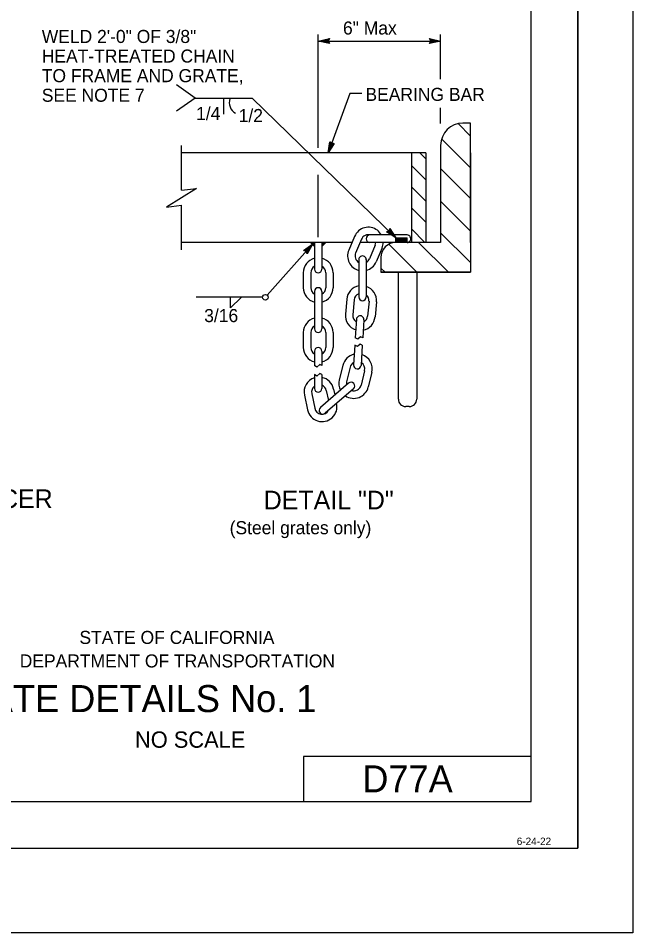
# Model space of a CAD drawing. Extents: x -894 to 866, y -476 to 714.
# Drawn here: x 536.6 to 866, y -476.4 to 13.6 of the extents above; entities that cross this region are included whole.
import ezdxf

# ---------------------------------------------------------------- set-up
doc = ezdxf.new("R2010")
doc.units = 0
for name, color, linetype in [('10 Sheet Format', 7, 'Continuous'), ('56 Stage 3 Anno', 7, 'Continuous'), ('57 Undefined', 7, 'Continuous'), ('60 Nongeo Data', 7, 'Continuous')]:
    doc.layers.add(name, color=color, linetype=linetype)

# ---------------------------------------------------------------- blocks, each defined once
blk = doc.blocks.new('AHT')
at = {"layer": '60 Nongeo Data'}
blk.add_lwpolyline([(-5.9055, 1.3189), (0, 0), (-5.9059, -1.3094), (-5.6957, -0.9602), (-1.3693, -0.0035), (-5.6968, 0.9693), (-5.4886, 0.6205), (-2.7193, 0.002), (-5.4858, -0.6114), (-5.2756, -0.2622), (-4.0791, 0.0031), (-5.2799, 0.2713), (-5.1181, 0), (-5.9059, -1.3094), (-5.1181, 0)], close=True, dxfattribs=at)

msp = doc.modelspace()

# ---------------------------------------------------------------- linework, layer by layer
at = {"layer": '10 Sheet Format'}
for p, q in [((836.58, 668.96), (836.58, -431.04)), ((811.55, -406.04), (811.55, 643.96)), ((811.57, -381.94), (689.52, -381.94)), ((689.52, -381.94), (689.52, -406.04)), ((198.77, -406.04), (811.55, -406.04)), ((-863.42, -431.04), (836.58, -431.04))]:
    msp.add_line(p, q, dxfattribs=at)
for points in [[(-894.04, 713.56), (865.96, 713.56), (865.96, -476.44), (-894.04, -476.44)], [(-863.42, -431.04), (836.58, -431.04), (836.58, 668.96), (-863.42, 668.96)]]:
    msp.add_lwpolyline(points, close=True, dxfattribs=at)
at = {"layer": '56 Stage 3 Anno'}
for p, q in [((697.35, -55.8), (697.35, 4.94)), ((762.97, -18.92), (762.97, 4.94)), ((697.35, 1.44), (762.97, 1.44)), ((631.41, -29.23), (621.34, -22.07)), ((631.41, -29.23), (621.34, -36.07)), ((646.84, -37.77), (646.84, -29.37)), ((762.97, -42.78), (762.97, -34.38)), ((697.35, -103.63), (697.35, -70.3)), ((670, -134.74), (694.41, -107.26)), ((667.5, -135.88), (631.93, -135.88)), ((656.03, -135.93), (650.39, -141.57)), ((650.39, -141.57), (650.39, -135.96))]:
    msp.add_line(p, q, dxfattribs=at)
for points in [[(631.41, -29.23), (662.02, -29.23), (739.03, -104)], [(720.67, -26.68), (714.23, -26.68), (702.73, -58.5)]]:
    msp.add_lwpolyline(points, dxfattribs=at)
for points in [[(705.98, -53.39), (702.73, -58.5), (703.51, -52.5), (703.77, -52.82), (703.2, -57.21), (705.58, -53.47), (705.18, -53.55), (703.66, -55.94), (704.02, -53.13), (704.28, -53.45), (704.12, -54.67), (704.78, -53.63), (704.47, -53.69), (703.51, -52.5), (704.47, -53.69)], [(735.71, -98.94), (739.03, -104), (733.88, -100.83), (734.28, -100.72), (738.05, -103.05), (735.62, -99.34), (735.52, -99.73), (737.08, -102.1), (734.67, -100.62), (735.06, -100.51), (736.11, -101.16), (735.43, -100.13), (735.36, -100.43), (733.88, -100.83), (735.36, -100.43)], [(689.5, -110.8), (694.41, -107.26), (691.46, -112.54), (691.34, -112.15), (693.5, -108.28), (689.9, -110.87), (690.3, -110.95), (692.6, -109.29), (691.22, -111.77), (691.1, -111.38), (691.69, -110.31), (690.7, -111.03), (691.01, -111.09), (691.46, -112.54), (691.01, -111.09)]]:
    msp.add_lwpolyline(points, close=True, dxfattribs=at)
msp.add_circle((669.03, -135.88), 1.5, dxfattribs=at)
msp.add_arc((656.13, -31.58), 6.46, 160.1696, 241.9055, dxfattribs=at)
at = {"layer": '60 Nongeo Data'}
for p, q in [((778.97, -42.5), (774.97, -42.5)), ((778.97, -42.5), (774.97, -42.5)), ((778.97, -58.5), (778.97, -42.5)), ((778.97, -58.5), (778.97, -42.5)), ((624.05, -78.5), (624.05, -54.5)), ((754.97, -58.5), (624.05, -58.5)), ((747.34, -58.5), (747.34, -106.5)), ((751.81, -58.5), (754.97, -61.66)), ((754.97, -58.5), (754.97, -106.5)), ((762.97, -54.5), (762.97, -58.5)), ((762.97, -54.5), (762.97, -58.5)), ((762.97, -58.5), (762.97, -106.5)), ((762.97, -58.5), (762.97, -106.5)), ((778.97, -58.5), (778.97, -106.5)), ((778.97, -106.5), (778.97, -58.5)), ((747.34, -65.34), (754.97, -72.98)), ((747.34, -76.65), (754.97, -84.29)), ((624.05, -110.5), (624.05, -86.5)), ((747.34, -87.97), (754.97, -95.6)), ((745, -102.5), (725, -102.5)), ((747.34, -99.28), (754.56, -106.5)), ((715.47, -106.5), (624.05, -106.5)), ((695.35, -108.6), (693.26, -106.5)), ((695.35, -108.03), (693.82, -106.5)), ((695.35, -107.47), (694.39, -106.5)), ((695.35, -106.9), (694.95, -106.5)), ((695.35, -106.5), (695.35, -120.75)), ((699.35, -106.5), (699.35, -120.75)), ((699.75, -106.5), (699.35, -106.9)), ((700.32, -106.5), (699.35, -107.47)), ((700.88, -106.5), (699.35, -108.03)), ((701.45, -106.5), (699.35, -108.6)), ((716.86, -103.22), (713.73, -110.59)), ((720.54, -104.78), (717.42, -112.15)), ((754.97, -106.5), (719.81, -106.5)), ((745.03, -106.5), (725, -106.5)), ((762.97, -106.5), (738.97, -106.5)), ((762.97, -106.5), (738.97, -106.5)), ((739.03, -106.5), (739.03, -104)), ((739.03, -104), (745.03, -104)), ((739.43, -106.5), (739.43, -104)), ((739.83, -106.5), (739.83, -104)), ((740.23, -106.5), (740.23, -104)), ((740.63, -106.5), (740.63, -104)), ((741.03, -106.5), (741.03, -104)), ((741.43, -106.5), (741.43, -104)), ((741.83, -106.5), (741.83, -104)), ((742.23, -106.5), (742.23, -104)), ((742.63, -106.5), (742.63, -104)), ((743.03, -106.5), (743.03, -104)), ((743.43, -106.5), (743.43, -104)), ((743.83, -106.5), (743.83, -104)), ((744.23, -106.5), (744.23, -104)), ((744.63, -106.5), (744.63, -104)), ((745.03, -106.5), (745.03, -104)), ((778.97, -106.5), (778.97, -122.5)), ((778.97, -106.5), (778.97, -122.5)), ((727.9, -107.9), (724.78, -115.27)), ((731.59, -109.46), (728.47, -116.83)), ((719.09, -115.71), (719.09, -135.71)), ((723.09, -115.68), (723.09, -135.71)), ((730.97, -114.5), (730.97, -122.5)), ((778.97, -122.5), (730.97, -122.5)), ((730.97, -122.5), (778.97, -122.5)), ((740.32, -190.45), (740.32, -122.45)), ((750.15, -122.45), (750.15, -190.45)), ((689.35, -122.75), (689.35, -130.75)), ((693.35, -122.75), (693.35, -130.75)), ((701.35, -122.75), (701.35, -130.75)), ((705.35, -122.75), (705.35, -130.75)), ((695.35, -132.75), (695.35, -152.75)), ((699.35, -132.75), (699.35, -152.75)), ((712.63, -136.94), (711.9, -144.91)), ((716.61, -137.31), (715.88, -145.27)), ((724.58, -138.04), (723.85, -146)), ((728.56, -138.4), (727.83, -146.37)), ((717.84, -147.67), (717.23, -157.59)), ((721.84, -147.92), (721.24, -157.59)), ((689.35, -154.75), (689.35, -162.75)), ((693.35, -154.75), (693.35, -162.75)), ((701.35, -154.75), (701.35, -162.75)), ((705.35, -154.75), (705.35, -162.75)), ((716.98, -161.51), (716.32, -172.16)), ((720.99, -161.52), (720.32, -172.41)), ((695.35, -164.75), (695.35, -172.47)), ((699.35, -164.75), (699.35, -172.47)), ((710.55, -172.39), (708.65, -180.17)), ((714.43, -173.34), (712.54, -181.11)), ((722.21, -175.23), (720.31, -183)), ((726.09, -176.18), (724.2, -183.95)), ((695.35, -177.32), (695.35, -184.75)), ((699.35, -177.32), (699.35, -184.75)), ((713.61, -181.86), (698.52, -194.99)), ((716.23, -184.88), (701.14, -198.01)), ((701.68, -185.88), (702.81, -191.25)), ((705.59, -185.06), (706.27, -188.25)), ((689.94, -188.37), (691.59, -196.19)), ((693.85, -187.54), (695.51, -195.37)), ((746.15, -194.45), (744.32, -194.45))]:
    msp.add_line(p, q, dxfattribs=at)
for points in [[(778.97, -49.45), (772.32, -42.8)], [(778.97, -66.42), (763.51, -50.96)], [(779.01, -82.98), (763.01, -66.98)], [(624.05, -78.5), (632.05, -77.5), (616.05, -87.5), (624.05, -86.5)], [(778.97, -100.36), (762.97, -84.36)], [(778.97, -117.33), (762.97, -101.33)], [(750.2, -122.5), (735.16, -107.47)], [(767.17, -122.5), (751.17, -106.5)], [(733.23, -122.5), (730.97, -120.25)], [(720.98, -161.51), (719.81, -160.98), (718.33, -162.32), (716.98, -161.51)], [(721.23, -157.59), (720.06, -157.05), (718.58, -158.39), (717.23, -157.59)], [(699.35, -172.47), (698.18, -171.93), (696.7, -173.28), (695.35, -172.47)], [(699.35, -177.32), (698.18, -176.78), (696.7, -178.12), (695.35, -177.32)]]:
    msp.add_lwpolyline(points, dxfattribs=at)
for centre, radius, start, end in [((774.97, -54.5), 12, 90, 180), ((774.97, -54.5), 12, 90, 180), ((724.22, -106.34), 8, 52.5563, 157.0337), ((724.22, -106.34), 4, 73.7949, 157.0337), ((725, -104.5), 2, 90.0001, 269.997), ((724.22, -106.34), 8, 28.6949, 52.5563), ((745, -104.5), 2, 269.1949, 90), ((724.22, -106.34), 4, 336.7802, 357.7285), ((738.97, -114.5), 8, 90, 180), ((738.97, -114.5), 8, 90, 180), ((724.22, -106.34), 8, 337.0337, 358.8645), ((721.1, -113.71), 8, 157.0337, 255.4184), ((721.1, -113.71), 4, 157.0337, 239.7659), ((697.35, -122.75), 8, 104.4775, 180), ((697.35, -122.75), 8, 0, 75.5225), ((721.09, -115.71), 2, 359.1949, 180), ((721.1, -113.71), 4, 299.7646, 337.0337), ((721.1, -113.71), 8, 284.3721, 337.0337), ((697.35, -122.75), 4, 120, 180), ((697.35, -120.75), 2, 180, 0), ((697.35, -122.75), 4, 0, 60), ((697.35, -130.75), 8, 180, 255.5225), ((697.35, -130.75), 4, 180, 240), ((697.35, -132.75), 2, 0, 180), ((697.35, -130.75), 4, 300, 0), ((697.35, -130.75), 8, 284.4775, 0), ((720.59, -137.67), 8, 100.8674, 174.7732), ((720.59, -137.67), 8, 354.7731, 71.8536), ((720.59, -137.67), 4, 112.1522, 174.7732), ((721.09, -135.71), 2, 180.0001, 359.997), ((720.59, -137.67), 4, 354.7731, 51.4717), ((697.35, -154.75), 8, 104.4775, 180), ((697.35, -154.75), 8, 0, 75.5225), ((719.87, -145.64), 8, 174.7731, 252.7622), ((719.87, -145.64), 4, 174.7731, 238.2065), ((719.84, -147.79), 2, 356.4477, 176.4477), ((719.87, -145.64), 8, 281.7199, 354.7731), ((719.87, -145.64), 4, 298.2379, 354.7731), ((697.35, -154.75), 4, 120, 180), ((697.35, -154.75), 4, 0, 60), ((697.35, -152.75), 2, 180, 0), ((697.35, -152.75), 2, 180, 0), ((697.35, -162.75), 8, 180, 255.5225), ((697.35, -162.75), 4, 180, 240), ((697.35, -164.75), 2, 0, 180), ((697.35, -162.75), 4, 300, 0), ((697.35, -162.75), 8, 284.4775, 0), ((718.32, -174.28), 8, 101.8441, 166.32), ((718.32, -174.28), 4, 118.5205, 166.3199), ((718.32, -174.28), 4, 346.3199, 58.4775), ((718.32, -174.28), 8, 346.32, 72.8854), ((718.32, -172.28), 2, 176.4477, 356.4477), ((697.77, -186.71), 8, 107.5605, 191.9385), ((697.77, -186.71), 8, 11.9385, 78.5632), ((716.43, -182.06), 8, 166.32, 206.5478), ((716.43, -182.06), 4, 166.3199, 191.0253), ((697.77, -186.71), 4, 127.1154, 191.9392), ((697.35, -184.75), 2, 180, 0), ((697.35, -184.75), 2, 180, 0), ((697.77, -186.71), 4, 11.9392, 66.6357), ((716.43, -182.06), 8, 235.5029, 346.32), ((714.92, -183.37), 2, 311.0261, 131.0261), ((716.43, -182.06), 4, 251.0251, 346.3199), ((744.32, -190.45), 4, 180, 270), ((746.15, -190.45), 4, 270, 0), ((699.42, -194.54), 8, 191.9385, 13.097), ((699.42, -194.54), 4, 191.9392, 331.5131), ((699.83, -196.5), 2, 131.0261, 311.0261)]:
    msp.add_arc(centre, radius, start, end, dxfattribs=at)

# ---------------------------------------------------------------- block references
at = {"layer": '56 Stage 3 Anno', "xscale": 1.0169491815980631, "yscale": 1.0120610569569686, "rotation": 180}
msp.add_blockref('AHT', (697.35, 1.44), dxfattribs=at)
at = {"layer": '56 Stage 3 Anno', "xscale": 1.0169491815980631, "yscale": 1.0120610569569686}
msp.add_blockref('AHT', (762.97, 1.44), dxfattribs=at)

# ---------------------------------------------------------------- texts
at = {"layer": '10 Sheet Format'}
for s, height, p in [('STATE OF CALIFORNIA', 7, (569.34, -321.67)), ('DEPARTMENT OF TRANSPORTATION', 7, (537.34, -334.28)), ('GRATE DETAILS No. 1', 14.5, (491.68, -358.21)), ('NO SCALE', 8.75, (599.12, -377.32)), ('6-24-22', 4, (803.79, -429.46))]:
    msp.add_text(s, height=height, dxfattribs=at).set_placement(p)
at = {"layer": '57 Undefined'}
for s, height, p in [('6" Max', 7, (710.63, 4.94)), ('WELD 2\'-0" OF 3/8"', 7, (549.16, 0.4)), ('HEAT-TREATED CHAIN', 7, (549.16, -10.1)), ('TO FRAME AND GRATE,', 7, (549.16, -20.6)), ('SEE NOTE 7', 7, (549.16, -31.1)), ('BEARING BAR', 7, (722.68, -30.63)), ('1/4', 7, (631.91, -40.87)), ('1/2', 7, (654.72, -41.97)), ('3/16', 7, (636.24, -149.18)), ('ALTERNATIVE SPACER', 10, (404.89, -248.85)), ('DETAIL "D"', 10, (668.15, -249.55)), ('(Steel grates only)', 7, (649.88, -262.88))]:
    msp.add_text(s, height=height, dxfattribs=at).set_placement(p)
at = {"layer": '60 Nongeo Data'}
msp.add_text('D77A', height=14.5, dxfattribs=at).set_placement((720.98, -401.24))

doc.saveas('drawing.dxf')
